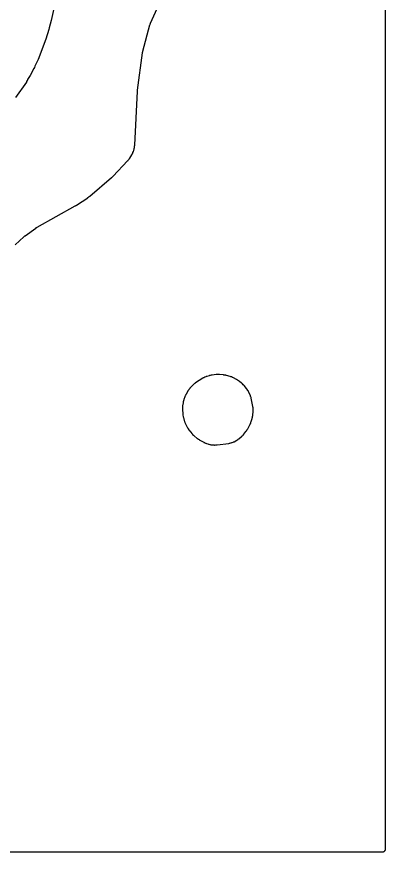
# Model space of a CAD drawing. Header units: millimetres. Extents: x 0 to 300, y 0 to 300.
# Drawn here: x 233.8 to 300.1, y -0.1 to 150 of the extents above; entities that cross this region are included whole.
import ezdxf

# ---------------------------------------------------------------- set-up
doc = ezdxf.new("R2010")
doc.units = ezdxf.units.MM
doc.layers.add('CUT', color=7, linetype='CONTINUOUS')

msp = doc.modelspace()

# ---------------------------------------------------------------- linework, layer by layer
at = {"layer": 'CUT'}
for points in [[(300.0625, 298.5575), (300.0625, 1.4375), (300.0625, 0.5522), (300.0589, 0.4788), (300.0503, 0.4206), (300.036, 0.3635), (300.0162, 0.3082), (299.991, 0.255), (299.9608, 0.2046), (299.9257, 0.1573), (299.8863, 0.1137), (299.8427, 0.0743), (299.7954, 0.0392), (299.745, 0.009), (299.6918, -0.0162), (299.6365, -0.036), (299.5794, -0.0503), (299.5212, -0.0589), (299.4478, -0.0625), (298.5625, -0.0625), (1.4375, -0.0625)], [(233.5686, 109.0484), (235.1066, 110.4859), (235.117, 110.4955), (235.1415, 110.5177), (235.152, 110.5271), (235.165, 110.5385), (235.1757, 110.5477), (235.2009, 110.5691), (235.2117, 110.5782), (235.2243, 110.5885), (235.2353, 110.5974), (235.2611, 110.618), (235.2722, 110.6267), (235.2859, 110.6373), (235.2971, 110.6458), (235.3236, 110.6656), (235.335, 110.674), (237.2369, 112.0487), (237.2477, 112.0564), (237.2731, 112.0742), (237.284, 112.0817), (237.2974, 112.0908), (237.3085, 112.0982), (237.3344, 112.1152), (237.3455, 112.1224), (237.3584, 112.1306), (237.3696, 112.1376), (237.396, 112.1539), (237.4073, 112.1608), (237.4213, 112.1691), (237.4327, 112.1758), (237.4595, 112.1912), (237.4711, 112.1978), (244.337, 116.0191), (244.3461, 116.0243), (244.4092, 116.0609), (244.4188, 116.0666), (244.4965, 116.1136), (244.5059, 116.1194), (244.5667, 116.1577), (244.5765, 116.164), (246.5929, 117.4909), (246.6083, 117.5014), (246.7071, 117.5709), (246.7222, 117.5818), (246.8434, 117.6729), (246.8581, 117.6843), (246.9525, 117.7598), (246.9668, 117.7716), (250.8799, 121.1081), (250.8918, 121.1186), (250.9685, 121.1875), (250.9802, 121.1983), (251.0741, 121.2874), (251.0855, 121.2985), (251.1585, 121.3715), (251.1695, 121.3828), (253.7491, 124.1027), (253.7593, 124.1138), (253.825, 124.1866), (253.835, 124.1979), (253.8733, 124.2426), (253.8923, 124.266), (254.0122, 124.4211), (254.0301, 124.4454), (254.0638, 124.4937), (254.0722, 124.5062), (254.1262, 124.5881), (254.1343, 124.6008), (254.5006, 125.1879), (254.5083, 125.2006), (254.5576, 125.2842), (254.565, 125.2972), (254.5934, 125.3481), (254.6073, 125.3745), (254.6919, 125.5461), (254.7156, 125.6009), (254.7828, 125.7801), (254.7926, 125.8083), (254.8103, 125.8639), (254.8147, 125.8781), (254.8419, 125.9713), (254.8459, 125.9857), (254.9197, 126.2641), (254.9235, 126.2792), (254.9468, 126.3773), (254.9502, 126.3924), (254.9626, 126.4517), (254.9682, 126.4822), (254.9995, 126.6813), (255.0035, 126.712), (255.0098, 126.7723), (255.0112, 126.7877), (255.0191, 126.8883), (255.0201, 126.9037), (255.5288, 136.6277), (255.5292, 136.635), (255.5302, 136.6519), (255.5307, 136.6592), (255.5319, 136.6766), (255.5325, 136.6855), (255.5342, 136.7063), (255.5349, 136.7153), (255.5358, 136.7255), (255.5367, 136.7345), (255.5387, 136.7553), (255.5397, 136.7643), (255.5401, 136.7688), (255.5414, 136.7793), (255.5443, 136.8039), (255.5457, 136.8145), (256.4334, 143.5057), (256.4355, 143.5203), (256.4405, 143.5543), (256.4428, 143.5688), (256.4458, 143.5864), (256.4483, 143.6008), (256.4544, 143.6345), (256.4572, 143.6489), (256.4605, 143.6654), (256.4635, 143.6798), (256.4708, 143.7133), (256.474, 143.7276), (256.4781, 143.7451), (256.4815, 143.7593), (256.4899, 143.7926), (256.4936, 143.8068), (257.7703, 148.5586), (257.7729, 148.5679), (257.7769, 148.5823), (257.7839, 148.6059), (257.7936, 148.6374), (257.8028, 148.6653), (257.8104, 148.6873), (257.8148, 148.6998), (257.8165, 148.7045), (257.8268, 148.7314), (257.8506, 148.791), (257.8656, 148.8263), (257.8709, 148.8382), (257.8749, 148.8469), (259.6876, 152.7655)], [(240.7268, 152.538), (240.03, 149.3359), (239.6797, 147.9822), (239.5926, 147.6736), (239.0523, 145.9897), (237.6519, 142.3219), (237.0964, 141.0894), (236.9924, 140.8586), (236.9879, 140.8486), (236.9193, 140.6965), (236.2392, 139.4425), (235.7887, 138.7121), (235.7811, 138.6994), (235.7328, 138.6166), (235.7255, 138.6038), (235.6977, 138.5534), (235.6841, 138.5272), (235.6012, 138.3574), (235.578, 138.3032), (235.5602, 138.2556), (233.6296, 135.5073)]]:
    msp.add_lwpolyline(points, dxfattribs=at)
msp.add_lwpolyline([(263.603, 79.6621), (263.6025, 79.63), (263.6032, 79.5675), (263.6036, 79.5514), (263.6076, 79.4473), (263.6084, 79.4313), (263.6585, 78.6577), (263.6598, 78.6419), (263.6691, 78.5397), (263.6708, 78.524), (263.678, 78.4628), (263.6825, 78.4315), (263.7172, 78.2293), (263.7234, 78.1984), (263.737, 78.1382), (263.7407, 78.1229), (263.766, 78.0234), (263.77, 78.0082), (263.9144, 77.4972), (263.9188, 77.4821), (263.9493, 77.3843), (263.9542, 77.3693), (263.974, 77.311), (263.9849, 77.2815), (264.0609, 77.0913), (264.0734, 77.0623), (264.0992, 77.0065), (264.106, 76.9923), (264.1515, 76.9004), (264.1586, 76.8864), (264.5421, 76.1597), (264.5496, 76.1459), (264.5997, 76.0567), (264.6076, 76.0431), (264.639, 75.9904), (264.6558, 75.9638), (264.7696, 75.794), (264.7878, 75.7683), (264.8246, 75.7192), (264.8342, 75.7067), (264.8976, 75.6265), (264.9076, 75.6143), (265.2971, 75.1474), (265.3063, 75.1366), (265.3673, 75.0669), (265.3768, 75.0563), (265.4144, 75.0154), (265.4342, 74.9948), (265.5657, 74.8646), (265.5864, 74.845), (265.6278, 74.8078), (265.6385, 74.7984), (265.7087, 74.7381), (265.7196, 74.729), (266.2729, 74.2765), (266.2838, 74.2677), (266.3558, 74.2116), (266.367, 74.2031), (266.4111, 74.1704), (266.434, 74.1542), (266.5855, 74.0523), (266.6092, 74.0372), (266.6561, 74.0088), (266.6682, 74.0016), (266.7473, 73.9561), (266.7596, 73.9493), (267.4655, 73.5653), (267.4752, 73.5601), (267.5436, 73.5245), (267.5539, 73.5193), (267.5992, 73.4968), (267.6212, 73.4864), (267.7599, 73.4245), (267.7814, 73.4153), (267.8192, 73.4002), (267.8295, 73.3962), (267.9009, 73.3691), (267.9123, 73.3649), (268.1784, 73.2701), (268.1908, 73.2658), (268.2702, 73.2395), (268.2825, 73.2355), (268.3306, 73.2207), (268.3554, 73.2136), (268.5154, 73.1718), (268.5657, 73.1609), (268.7287, 73.1329), (268.7542, 73.1291), (268.8041, 73.1227), (268.8169, 73.1212), (268.9003, 73.1124), (268.9131, 73.1112), (269.1678, 73.0897), (269.1837, 73.0886), (269.2872, 73.0827), (269.3031, 73.082), (269.3654, 73.08), (269.3973, 73.0799), (269.6044, 73.0845), (269.6363, 73.0861), (269.6983, 73.0908), (269.7142, 73.0922), (269.8173, 73.1027), (269.8332, 73.1046), (271.9405, 73.3771), (271.9536, 73.379), (272.0392, 73.392), (272.0523, 73.3941), (272.1035, 73.4031), (272.1296, 73.4083), (272.2962, 73.445), (272.3476, 73.4588), (272.5081, 73.5095), (272.558, 73.5278), (272.7155, 73.5934), (272.7398, 73.6042), (272.7869, 73.6263), (272.7989, 73.6321), (272.8763, 73.6706), (272.8882, 73.6766), (273.1781, 73.8288), (273.1921, 73.8365), (273.2826, 73.8871), (273.2965, 73.8951), (273.35, 73.9269), (273.377, 73.944), (273.5493, 74.0594), (273.5754, 74.0778), (273.6252, 74.1152), (273.6379, 74.1249), (273.7192, 74.1893), (273.7316, 74.1994), (274.209, 74.5986), (274.2198, 74.6078), (274.2895, 74.669), (274.3001, 74.6785), (274.3411, 74.7162), (274.3616, 74.736), (274.4918, 74.8678), (274.5113, 74.8885), (274.5485, 74.93), (274.5579, 74.9407), (274.6182, 75.0111), (274.6274, 75.022), (275.0068, 75.4872), (275.0161, 75.4989), (275.0758, 75.5759), (275.0848, 75.5879), (275.1195, 75.635), (275.1367, 75.6596), (275.2441, 75.822), (275.26, 75.8474), (275.2898, 75.8977), (275.2973, 75.9107), (275.3448, 75.9957), (275.3519, 76.0089), (275.7262, 76.7202), (275.7329, 76.7332), (275.7752, 76.8187), (275.7816, 76.8319), (275.8058, 76.8839), (275.8175, 76.9108), (275.8894, 77.0873), (275.8998, 77.1148), (275.9187, 77.1688), (275.9234, 77.1827), (275.9528, 77.2735), (275.9572, 77.2875), (276.1253, 77.8534), (276.1293, 77.8674), (276.154, 77.9588), (276.1577, 77.9729), (276.1712, 78.0282), (276.1774, 78.0566), (276.2135, 78.2424), (276.2183, 78.2712), (276.2265, 78.3275), (276.2284, 78.3419), (276.2396, 78.4359), (276.2411, 78.4504), (276.3051, 79.1248), (276.3063, 79.1394), (276.3129, 79.2337), (276.3138, 79.2482), (276.3164, 79.305), (276.317, 79.3341), (276.3165, 79.5206), (276.3136, 79.5787), (276.295, 79.7643), (276.2914, 79.7932), (276.2831, 79.8494), (276.2807, 79.8638), (276.2645, 79.957), (276.2619, 79.9713), (275.9589, 81.4926), (275.956, 81.5066), (275.9356, 81.5975), (275.9323, 81.6114), (275.9188, 81.6658), (275.9112, 81.6934), (275.8583, 81.8693), (275.8392, 81.9234), (275.7697, 82.0934), (275.7582, 82.1197), (275.7346, 82.1705), (275.7284, 82.1834), (275.6871, 82.2669), (275.6806, 82.2797), (275.4558, 82.708), (275.4486, 82.7214), (275.4005, 82.8078), (275.3929, 82.8209), (275.3627, 82.8721), (275.3465, 82.8979), (275.2375, 83.0627), (275.22, 83.0876), (275.1848, 83.1354), (275.1756, 83.1475), (275.1149, 83.2256), (275.1054, 83.2375), (274.6929, 83.7413), (274.6829, 83.7532), (274.617, 83.8296), (274.6067, 83.8413), (274.5658, 83.8862), (274.5444, 83.9086), (274.401, 84.0507), (274.3784, 84.072), (274.3332, 84.1124), (274.3214, 84.1227), (274.2444, 84.188), (274.2324, 84.1979), (273.8644, 84.494), (273.8528, 84.5031), (273.7766, 84.5613), (273.7648, 84.5702), (273.7182, 84.604), (273.6939, 84.6208), (273.5335, 84.7257), (273.5084, 84.7412), (273.4587, 84.7703), (273.4459, 84.7776), (273.362, 84.8241), (273.349, 84.831), (272.7724, 85.1318), (272.7592, 85.1385), (272.6723, 85.1811), (272.6589, 85.1875), (272.6061, 85.2118), (272.5787, 85.2235), (272.3993, 85.2955), (272.3714, 85.3059), (272.3164, 85.3249), (272.3023, 85.3296), (272.2101, 85.3588), (272.1958, 85.3631), (271.5479, 85.5511), (271.5339, 85.5549), (271.443, 85.579), (271.429, 85.5825), (271.374, 85.5956), (271.3457, 85.6016), (271.161, 85.6364), (271.1325, 85.641), (271.0765, 85.6488), (271.0622, 85.6506), (270.9688, 85.6612), (270.9544, 85.6627), (270.2712, 85.724), (270.2567, 85.7251), (270.1621, 85.7312), (270.1475, 85.732), (270.0906, 85.7343), (270.0614, 85.7348), (269.8719, 85.7333), (269.8427, 85.7324), (269.7858, 85.7292), (269.7713, 85.7282), (269.6767, 85.7205), (269.6622, 85.7192), (268.9733, 85.6465), (268.9592, 85.6448), (268.8676, 85.633), (268.8535, 85.631), (268.7987, 85.6226), (268.7707, 85.6176), (268.5899, 85.5809), (268.5621, 85.5747), (268.5084, 85.5611), (268.4946, 85.5574), (268.4057, 85.5327), (268.392, 85.5288), (267.9882, 85.4063), (267.9752, 85.4022), (267.891, 85.3745), (267.878, 85.3701), (267.8278, 85.3523), (267.8023, 85.3426), (267.6402, 85.2769), (267.5906, 85.2541), (267.4352, 85.1739), (267.4112, 85.1608), (267.365, 85.1342), (267.3533, 85.1273), (267.2774, 85.0813), (267.2658, 85.0741), (265.9795, 84.2543), (265.9685, 84.2471), (265.8975, 84.1996), (265.8866, 84.1922), (265.8446, 84.1627), (265.8234, 84.1471), (265.6897, 84.0445), (265.6495, 84.0107), (265.5254, 83.8967), (265.5064, 83.8785), (265.4701, 83.8421), (265.4609, 83.8327), (265.4019, 83.7709), (265.3929, 83.7613), (265.0091, 83.3413), (264.9992, 83.3301), (264.9355, 83.2568), (264.9258, 83.2454), (264.8886, 83.2005), (264.8702, 83.177), (264.7541, 83.0213), (264.7368, 82.9969), (264.7043, 82.9485), (264.6962, 82.936), (264.6441, 82.854), (264.6362, 82.8413), (264.3175, 82.3109), (264.31, 82.2981), (264.2624, 82.2143), (264.2552, 82.2013), (264.2278, 82.1502), (264.2145, 82.1237), (264.132, 81.9495), (264.12, 81.9224), (264.0978, 81.8689), (264.0923, 81.8551), (264.0576, 81.7651), (264.0524, 81.7512), (263.866, 81.2297), (263.8612, 81.2159), (263.8315, 81.126), (263.8271, 81.1121), (263.8106, 81.0577), (263.8028, 81.0296), (263.7567, 80.846), (263.7503, 80.8176), (263.7391, 80.7619), (263.7364, 80.7475), (263.7201, 80.6543), (263.7178, 80.6399), (263.6366, 80.0997), (263.6345, 80.0838), (263.6217, 79.9804), (263.62, 79.9645), (263.614, 79.9022), (263.6118, 79.8702)], close=True, dxfattribs=at)

doc.saveas('drawing.dxf')
